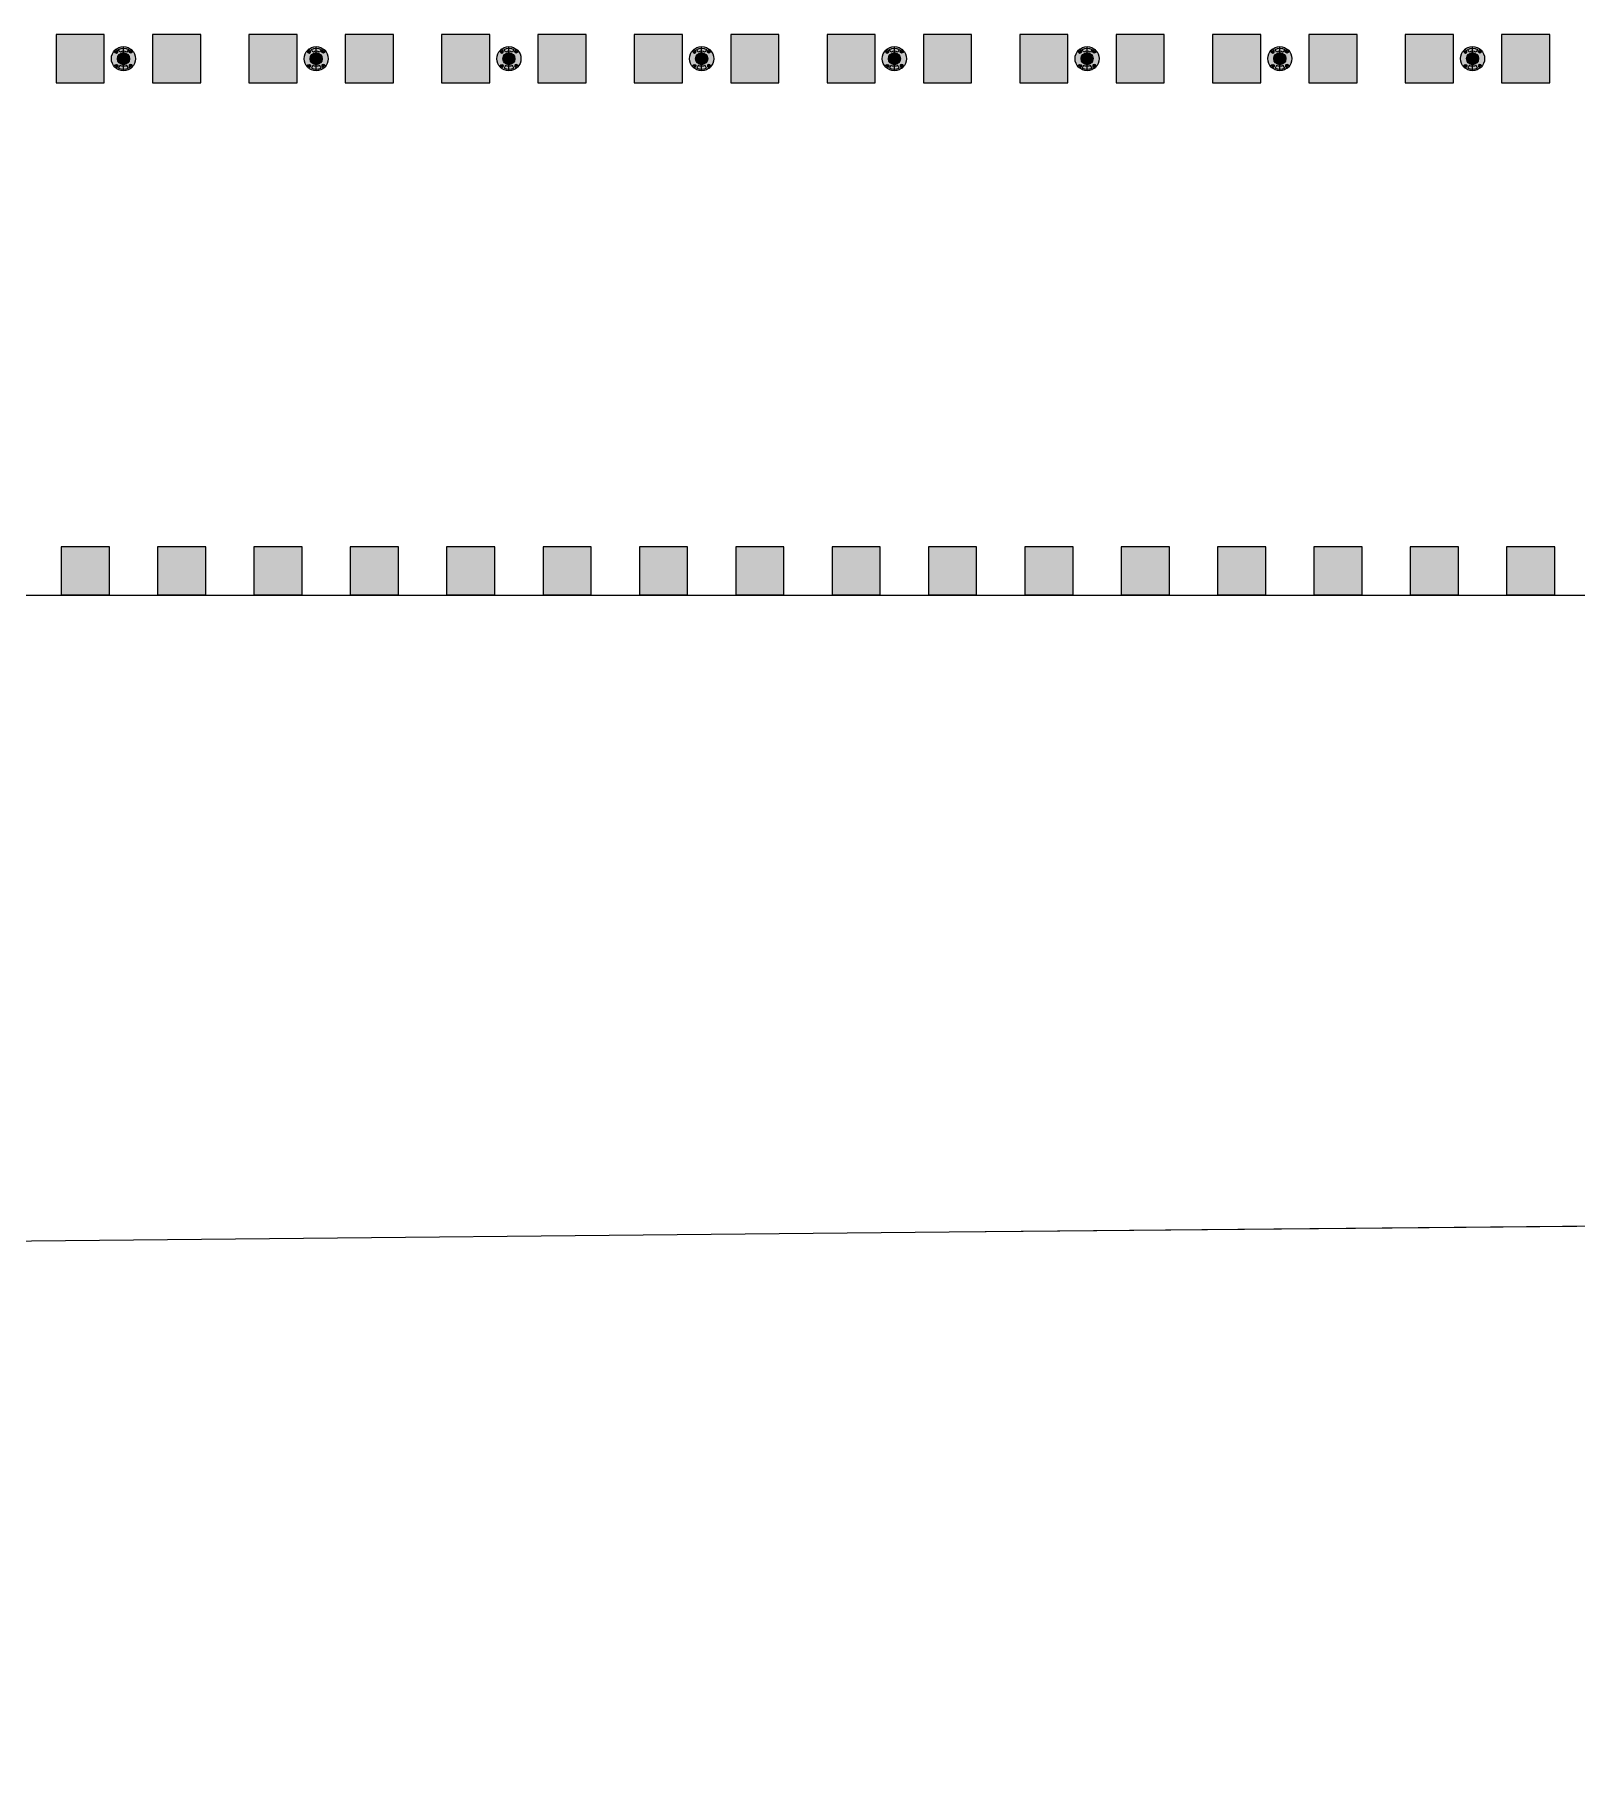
# Model space of a CAD drawing. Header units: metres. Extents: x 668617 to 675126, y 2286318 to 2293677.
# Drawn here: x 668787.92 to 668800.72, y 2287193.01 to 2287207.37 of the extents above; entities that cross this region are included whole.
import ezdxf

# ---------------------------------------------------------------- set-up
doc = ezdxf.new("R2010")
doc.units = ezdxf.units.M
doc.header["$MEASUREMENT"] = 0
for name, color, linetype in [('DMTG-B-CuadrosVerdes', 94, 'Continuous'), ('DMTG-M-VIALETON', 92, 'Continuous'), ('DMTG-PB-BANQUETAS', 251, 'Continuous'), ('DMTG-PB-LOTIFICACION', 253, 'Continuous'), ('DMTG-PB-MANZANAS', 251, 'Continuous')]:
    doc.layers.add(name, color=color, linetype=linetype)

# ---------------------------------------------------------------- blocks, each defined once
blk = doc.blocks.new('*U114')
h = blk.add_hatch(color=256)
h.dxf.hatch_style = 1
h.paths.add_polyline_path([(37.558, 4.25), (37.958, 4.25), (37.958, 4.65), (37.558, 4.65)])
h = blk.add_hatch(color=256)
h.dxf.hatch_style = 1
h.paths.add_polyline_path([(37.558, 4.25), (37.958, 4.25), (37.958, 4.65), (37.558, 4.65)])
h = blk.add_hatch(color=256)
h.dxf.hatch_style = 1
h.paths.add_polyline_path([(38.358, 4.25), (38.758, 4.25), (38.758, 4.65), (38.358, 4.65)])
h = blk.add_hatch(color=256)
h.dxf.hatch_style = 1
h.paths.add_polyline_path([(38.358, 4.25), (38.758, 4.25), (38.758, 4.65), (38.358, 4.65)])
h = blk.add_hatch(color=256)
h.dxf.hatch_style = 1
h.paths.add_polyline_path([(39.158, 4.25), (39.558, 4.25), (39.558, 4.65), (39.158, 4.65)])
h = blk.add_hatch(color=256)
h.dxf.hatch_style = 1
h.paths.add_polyline_path([(39.158, 4.25), (39.558, 4.25), (39.558, 4.65), (39.158, 4.65)])
h = blk.add_hatch(color=256)
h.dxf.hatch_style = 1
h.paths.add_polyline_path([(39.958, 4.25), (40.358, 4.25), (40.358, 4.65), (39.958, 4.65)])
h = blk.add_hatch(color=256)
h.dxf.hatch_style = 1
h.paths.add_polyline_path([(39.958, 4.25), (40.358, 4.25), (40.358, 4.65), (39.958, 4.65)])
h = blk.add_hatch(color=256)
h.dxf.hatch_style = 1
h.paths.add_polyline_path([(40.758, 4.25), (41.158, 4.25), (41.158, 4.65), (40.758, 4.65)])
h = blk.add_hatch(color=256)
h.dxf.hatch_style = 1
h.paths.add_polyline_path([(40.758, 4.25), (41.158, 4.25), (41.158, 4.65), (40.758, 4.65)])
h = blk.add_hatch(color=256)
h.dxf.hatch_style = 1
h.paths.add_polyline_path([(41.558, 4.25), (41.958, 4.25), (41.958, 4.65), (41.558, 4.65)])
h = blk.add_hatch(color=256)
h.dxf.hatch_style = 1
h.paths.add_polyline_path([(41.558, 4.25), (41.958, 4.25), (41.958, 4.65), (41.558, 4.65)])
h = blk.add_hatch(color=256)
h.dxf.hatch_style = 1
h.paths.add_polyline_path([(42.358, 4.25), (42.758, 4.25), (42.758, 4.65), (42.358, 4.65)])
h = blk.add_hatch(color=256)
h.dxf.hatch_style = 1
h.paths.add_polyline_path([(42.358, 4.25), (42.758, 4.25), (42.758, 4.65), (42.358, 4.65)])
h = blk.add_hatch(color=256)
h.dxf.hatch_style = 1
h.paths.add_polyline_path([(43.158, 4.25), (43.558, 4.25), (43.558, 4.65), (43.158, 4.65)])
h = blk.add_hatch(color=256)
h.dxf.hatch_style = 1
h.paths.add_polyline_path([(43.158, 4.25), (43.558, 4.25), (43.558, 4.65), (43.158, 4.65)])
h = blk.add_hatch(color=256)
h.dxf.hatch_style = 1
h.paths.add_polyline_path([(43.958, 4.25), (44.358, 4.25), (44.358, 4.65), (43.958, 4.65)])
h = blk.add_hatch(color=256)
h.dxf.hatch_style = 1
h.paths.add_polyline_path([(43.958, 4.25), (44.358, 4.25), (44.358, 4.65), (43.958, 4.65)])
h = blk.add_hatch(color=256)
h.dxf.hatch_style = 1
h.paths.add_polyline_path([(44.758, 4.25), (45.158, 4.25), (45.158, 4.65), (44.758, 4.65)])
h = blk.add_hatch(color=256)
h.dxf.hatch_style = 1
h.paths.add_polyline_path([(44.758, 4.25), (45.158, 4.25), (45.158, 4.65), (44.758, 4.65)])
h = blk.add_hatch(color=256)
h.dxf.hatch_style = 1
h.paths.add_polyline_path([(45.558, 4.25), (45.958, 4.25), (45.958, 4.65), (45.558, 4.65)])
h = blk.add_hatch(color=256)
h.dxf.hatch_style = 1
h.paths.add_polyline_path([(45.558, 4.25), (45.958, 4.25), (45.958, 4.65), (45.558, 4.65)])
h = blk.add_hatch(color=256)
h.dxf.hatch_style = 1
h.paths.add_polyline_path([(46.358, 4.25), (46.758, 4.25), (46.758, 4.65), (46.358, 4.65)])
h = blk.add_hatch(color=256)
h.dxf.hatch_style = 1
h.paths.add_polyline_path([(46.358, 4.25), (46.758, 4.25), (46.758, 4.65), (46.358, 4.65)])
h = blk.add_hatch(color=256)
h.dxf.hatch_style = 1
h.paths.add_polyline_path([(47.158, 4.25), (47.558, 4.25), (47.558, 4.65), (47.158, 4.65)])
h = blk.add_hatch(color=256)
h.dxf.hatch_style = 1
h.paths.add_polyline_path([(47.158, 4.25), (47.558, 4.25), (47.558, 4.65), (47.158, 4.65)])
h = blk.add_hatch(color=256)
h.dxf.hatch_style = 1
h.paths.add_polyline_path([(47.958, 4.25), (48.358, 4.25), (48.358, 4.65), (47.958, 4.65)])
h = blk.add_hatch(color=256)
h.dxf.hatch_style = 1
h.paths.add_polyline_path([(47.958, 4.25), (48.358, 4.25), (48.358, 4.65), (47.958, 4.65)])
h = blk.add_hatch(color=256)
h.dxf.hatch_style = 1
h.paths.add_polyline_path([(48.758, 4.25), (49.158, 4.25), (49.158, 4.65), (48.758, 4.65)])
h = blk.add_hatch(color=256)
h.dxf.hatch_style = 1
h.paths.add_polyline_path([(48.758, 4.25), (49.158, 4.25), (49.158, 4.65), (48.758, 4.65)])
h = blk.add_hatch(color=256)
h.dxf.hatch_style = 1
h.paths.add_polyline_path([(49.558, 4.25), (49.958, 4.25), (49.958, 4.65), (49.558, 4.65)])
h = blk.add_hatch(color=256)
h.dxf.hatch_style = 1
h.paths.add_polyline_path([(49.558, 4.25), (49.958, 4.25), (49.958, 4.65), (49.558, 4.65)])
h = blk.add_hatch(color=256)
h.dxf.hatch_style = 1
h.paths.add_polyline_path([(37.6, 0), (38, 0), (38, 0.4), (37.6, 0.4)])
h = blk.add_hatch(color=256)
h.dxf.hatch_style = 1
h.paths.add_polyline_path([(37.6, 0), (38, 0), (38, 0.4), (37.6, 0.4)])
h = blk.add_hatch(color=256)
h.dxf.hatch_style = 1
h.paths.add_polyline_path([(38.4, 0), (38.8, 0), (38.8, 0.4), (38.4, 0.4)])
h = blk.add_hatch(color=256)
h.dxf.hatch_style = 1
h.paths.add_polyline_path([(38.4, 0), (38.8, 0), (38.8, 0.4), (38.4, 0.4)])
h = blk.add_hatch(color=256)
h.dxf.hatch_style = 1
h.paths.add_polyline_path([(39.2, 0), (39.6, 0), (39.6, 0.4), (39.2, 0.4)])
h = blk.add_hatch(color=256)
h.dxf.hatch_style = 1
h.paths.add_polyline_path([(39.2, 0), (39.6, 0), (39.6, 0.4), (39.2, 0.4)])
h = blk.add_hatch(color=256)
h.dxf.hatch_style = 1
h.paths.add_polyline_path([(40, 0), (40.4, 0), (40.4, 0.4), (40, 0.4)])
h = blk.add_hatch(color=256)
h.dxf.hatch_style = 1
h.paths.add_polyline_path([(40, 0), (40.4, 0), (40.4, 0.4), (40, 0.4)])
h = blk.add_hatch(color=256)
h.dxf.hatch_style = 1
h.paths.add_polyline_path([(40.8, 0), (41.2, 0), (41.2, 0.4), (40.8, 0.4)])
h = blk.add_hatch(color=256)
h.dxf.hatch_style = 1
h.paths.add_polyline_path([(40.8, 0), (41.2, 0), (41.2, 0.4), (40.8, 0.4)])
h = blk.add_hatch(color=256)
h.dxf.hatch_style = 1
h.paths.add_polyline_path([(41.6, 0), (42, 0), (42, 0.4), (41.6, 0.4)])
h = blk.add_hatch(color=256)
h.dxf.hatch_style = 1
h.paths.add_polyline_path([(41.6, 0), (42, 0), (42, 0.4), (41.6, 0.4)])
h = blk.add_hatch(color=256)
h.dxf.hatch_style = 1
h.paths.add_polyline_path([(42.4, 0), (42.8, 0), (42.8, 0.4), (42.4, 0.4)])
h = blk.add_hatch(color=256)
h.dxf.hatch_style = 1
h.paths.add_polyline_path([(42.4, 0), (42.8, 0), (42.8, 0.4), (42.4, 0.4)])
h = blk.add_hatch(color=256)
h.dxf.hatch_style = 1
h.paths.add_polyline_path([(43.2, 0), (43.6, 0), (43.6, 0.4), (43.2, 0.4)])
h = blk.add_hatch(color=256)
h.dxf.hatch_style = 1
h.paths.add_polyline_path([(43.2, 0), (43.6, 0), (43.6, 0.4), (43.2, 0.4)])
h = blk.add_hatch(color=256)
h.dxf.hatch_style = 1
h.paths.add_polyline_path([(44, 0), (44.4, 0), (44.4, 0.4), (44, 0.4)])
h = blk.add_hatch(color=256)
h.dxf.hatch_style = 1
h.paths.add_polyline_path([(44, 0), (44.4, 0), (44.4, 0.4), (44, 0.4)])
h = blk.add_hatch(color=256)
h.dxf.hatch_style = 1
h.paths.add_polyline_path([(44.8, 0), (45.2, 0), (45.2, 0.4), (44.8, 0.4)])
h = blk.add_hatch(color=256)
h.dxf.hatch_style = 1
h.paths.add_polyline_path([(44.8, 0), (45.2, 0), (45.2, 0.4), (44.8, 0.4)])
h = blk.add_hatch(color=256)
h.dxf.hatch_style = 1
h.paths.add_polyline_path([(45.6, 0), (46, 0), (46, 0.4), (45.6, 0.4)])
h = blk.add_hatch(color=256)
h.dxf.hatch_style = 1
h.paths.add_polyline_path([(45.6, 0), (46, 0), (46, 0.4), (45.6, 0.4)])
h = blk.add_hatch(color=256)
h.dxf.hatch_style = 1
h.paths.add_polyline_path([(46.4, 0), (46.8, 0), (46.8, 0.4), (46.4, 0.4)])
h = blk.add_hatch(color=256)
h.dxf.hatch_style = 1
h.paths.add_polyline_path([(46.4, 0), (46.8, 0), (46.8, 0.4), (46.4, 0.4)])
h = blk.add_hatch(color=256)
h.dxf.hatch_style = 1
h.paths.add_polyline_path([(47.2, 0), (47.6, 0), (47.6, 0.4), (47.2, 0.4)])
h = blk.add_hatch(color=256)
h.dxf.hatch_style = 1
h.paths.add_polyline_path([(47.2, 0), (47.6, 0), (47.6, 0.4), (47.2, 0.4)])
h = blk.add_hatch(color=256)
h.dxf.hatch_style = 1
h.paths.add_polyline_path([(48, 0), (48.4, 0), (48.4, 0.4), (48, 0.4)])
h = blk.add_hatch(color=256)
h.dxf.hatch_style = 1
h.paths.add_polyline_path([(48, 0), (48.4, 0), (48.4, 0.4), (48, 0.4)])
h = blk.add_hatch(color=256)
h.dxf.hatch_style = 1
h.paths.add_polyline_path([(48.8, 0), (49.2, 0), (49.2, 0.4), (48.8, 0.4)])
h = blk.add_hatch(color=256)
h.dxf.hatch_style = 1
h.paths.add_polyline_path([(48.8, 0), (49.2, 0), (49.2, 0.4), (48.8, 0.4)])
h = blk.add_hatch(color=256)
h.dxf.hatch_style = 1
h.paths.add_polyline_path([(49.6, 0), (50, 0), (50, 0.4), (49.6, 0.4)])
h = blk.add_hatch(color=256)
h.dxf.hatch_style = 1
h.paths.add_polyline_path([(49.6, 0), (50, 0), (50, 0.4), (49.6, 0.4)])
for points in [[(37.558, 4.25), (37.958, 4.25), (37.958, 4.65), (37.558, 4.65)], [(37.558, 4.25), (37.958, 4.25), (37.958, 4.65), (37.558, 4.65)], [(38.358, 4.25), (38.758, 4.25), (38.758, 4.65), (38.358, 4.65)], [(38.358, 4.25), (38.758, 4.25), (38.758, 4.65), (38.358, 4.65)], [(39.158, 4.25), (39.558, 4.25), (39.558, 4.65), (39.158, 4.65)], [(39.158, 4.25), (39.558, 4.25), (39.558, 4.65), (39.158, 4.65)], [(39.958, 4.25), (40.358, 4.25), (40.358, 4.65), (39.958, 4.65)], [(39.958, 4.25), (40.358, 4.25), (40.358, 4.65), (39.958, 4.65)], [(40.758, 4.25), (41.158, 4.25), (41.158, 4.65), (40.758, 4.65)], [(40.758, 4.25), (41.158, 4.25), (41.158, 4.65), (40.758, 4.65)], [(41.558, 4.25), (41.958, 4.25), (41.958, 4.65), (41.558, 4.65)], [(41.558, 4.25), (41.958, 4.25), (41.958, 4.65), (41.558, 4.65)], [(42.358, 4.25), (42.758, 4.25), (42.758, 4.65), (42.358, 4.65)], [(42.358, 4.25), (42.758, 4.25), (42.758, 4.65), (42.358, 4.65)], [(43.158, 4.25), (43.558, 4.25), (43.558, 4.65), (43.158, 4.65)], [(43.158, 4.25), (43.558, 4.25), (43.558, 4.65), (43.158, 4.65)], [(43.958, 4.25), (44.358, 4.25), (44.358, 4.65), (43.958, 4.65)], [(43.958, 4.25), (44.358, 4.25), (44.358, 4.65), (43.958, 4.65)], [(44.758, 4.25), (45.158, 4.25), (45.158, 4.65), (44.758, 4.65)], [(44.758, 4.25), (45.158, 4.25), (45.158, 4.65), (44.758, 4.65)], [(45.558, 4.25), (45.958, 4.25), (45.958, 4.65), (45.558, 4.65)], [(45.558, 4.25), (45.958, 4.25), (45.958, 4.65), (45.558, 4.65)], [(46.358, 4.25), (46.758, 4.25), (46.758, 4.65), (46.358, 4.65)], [(46.358, 4.25), (46.758, 4.25), (46.758, 4.65), (46.358, 4.65)], [(47.158, 4.25), (47.558, 4.25), (47.558, 4.65), (47.158, 4.65)], [(47.158, 4.25), (47.558, 4.25), (47.558, 4.65), (47.158, 4.65)], [(47.958, 4.25), (48.358, 4.25), (48.358, 4.65), (47.958, 4.65)], [(47.958, 4.25), (48.358, 4.25), (48.358, 4.65), (47.958, 4.65)], [(48.758, 4.25), (49.158, 4.25), (49.158, 4.65), (48.758, 4.65)], [(48.758, 4.25), (49.158, 4.25), (49.158, 4.65), (48.758, 4.65)], [(49.558, 4.25), (49.958, 4.25), (49.958, 4.65), (49.558, 4.65)], [(49.558, 4.25), (49.958, 4.25), (49.958, 4.65), (49.558, 4.65)], [(37.6, 0), (38, 0), (38, 0.4), (37.6, 0.4)], [(37.6, 0), (38, 0), (38, 0.4), (37.6, 0.4)], [(38.4, 0), (38.8, 0), (38.8, 0.4), (38.4, 0.4)], [(38.4, 0), (38.8, 0), (38.8, 0.4), (38.4, 0.4)], [(39.2, 0), (39.6, 0), (39.6, 0.4), (39.2, 0.4)], [(39.2, 0), (39.6, 0), (39.6, 0.4), (39.2, 0.4)], [(40, 0), (40.4, 0), (40.4, 0.4), (40, 0.4)], [(40, 0), (40.4, 0), (40.4, 0.4), (40, 0.4)], [(40.8, 0), (41.2, 0), (41.2, 0.4), (40.8, 0.4)], [(40.8, 0), (41.2, 0), (41.2, 0.4), (40.8, 0.4)], [(41.6, 0), (42, 0), (42, 0.4), (41.6, 0.4)], [(41.6, 0), (42, 0), (42, 0.4), (41.6, 0.4)], [(42.4, 0), (42.8, 0), (42.8, 0.4), (42.4, 0.4)], [(42.4, 0), (42.8, 0), (42.8, 0.4), (42.4, 0.4)], [(43.2, 0), (43.6, 0), (43.6, 0.4), (43.2, 0.4)], [(43.2, 0), (43.6, 0), (43.6, 0.4), (43.2, 0.4)], [(44, 0), (44.4, 0), (44.4, 0.4), (44, 0.4)], [(44, 0), (44.4, 0), (44.4, 0.4), (44, 0.4)], [(44.8, 0), (45.2, 0), (45.2, 0.4), (44.8, 0.4)], [(44.8, 0), (45.2, 0), (45.2, 0.4), (44.8, 0.4)], [(45.6, 0), (46, 0), (46, 0.4), (45.6, 0.4)], [(45.6, 0), (46, 0), (46, 0.4), (45.6, 0.4)], [(46.4, 0), (46.8, 0), (46.8, 0.4), (46.4, 0.4)], [(46.4, 0), (46.8, 0), (46.8, 0.4), (46.4, 0.4)], [(47.2, 0), (47.6, 0), (47.6, 0.4), (47.2, 0.4)], [(47.2, 0), (47.6, 0), (47.6, 0.4), (47.2, 0.4)], [(48, 0), (48.4, 0), (48.4, 0.4), (48, 0.4)], [(48, 0), (48.4, 0), (48.4, 0.4), (48, 0.4)], [(48.8, 0), (49.2, 0), (49.2, 0.4), (48.8, 0.4)], [(48.8, 0), (49.2, 0), (49.2, 0.4), (48.8, 0.4)], [(49.6, 0), (50, 0), (50, 0.4), (49.6, 0.4)], [(49.6, 0), (50, 0), (50, 0.4), (49.6, 0.4)]]:
    blk.add_lwpolyline(points, close=True)
blk = doc.blocks.new('*U35')
at = {"true_color": 0x58ba48}
h = blk.add_hatch(color=85, dxfattribs=at)
h.dxf.hatch_style = 1
h.paths.add_polyline_path([(10.05, 11.3, 1), (10.15, 11.3, 1)], flags=0)
h.paths.add_polyline_path([(10.05, 11.368), (10.039, 11.379, 0.062746), (10.021, 11.361), (10.032, 11.35, 0.413879), (10.05, 11.35, 0.414549)], flags=17)
h.paths.add_polyline_path([(10.047, 11.359, -1), (10.035, 11.359, -1)], flags=16)
h.paths.add_polyline_path([(10.05, 11.3, 1), (10.15, 11.3, 1)], flags=16)
h.paths.add_polyline_path([(10.162, 11.379), (10.151, 11.368, 0.413879), (10.151, 11.35, 0.414549), (10.169, 11.35), (10.179, 11.361, 0.062746)], flags=17)
h.paths.add_polyline_path([(10.166, 11.359, -1), (10.154, 11.359, -1)], flags=16)
h.paths.add_polyline_path([(10.179, 11.238), (10.169, 11.249, 0.413879), (10.151, 11.249, 0.414549), (10.151, 11.231), (10.162, 11.221, 0.062746)], flags=17)
h.paths.add_polyline_path([(10.154, 11.24, -1), (10.166, 11.24, -1)], flags=16)
h.paths.add_polyline_path([(10.05, 11.249, 0.414549), (10.032, 11.249), (10.021, 11.238, 0.062746), (10.039, 11.221), (10.05, 11.231, 0.413879)], flags=17)
h.paths.add_polyline_path([(10.035, 11.24, -1), (10.047, 11.24, -1)], flags=16)
h.paths.add_polyline_path([(10.179, 11.361), (10.169, 11.35, -0.414549), (10.151, 11.35, -0.413879), (10.151, 11.368), (10.162, 11.379, 0.342564), (10.039, 11.379), (10.05, 11.368, -0.414549), (10.05, 11.35, -0.413879), (10.032, 11.35), (10.021, 11.361, 0.166532), (10, 11.3, 0.166532), (10.021, 11.238), (10.032, 11.249, -0.414549), (10.05, 11.249, -0.413879), (10.05, 11.231), (10.039, 11.221, 0.342564), (10.162, 11.221), (10.151, 11.231, -0.414549), (10.151, 11.249, -0.413879), (10.169, 11.249), (10.179, 11.238, 0.166532), (10.2, 11.3, 0.166532)])
h.paths.add_polyline_path([(10.15, 11.3, -1), (10.05, 11.3, -1)], flags=0)
h.paths.add_polyline_path([(10.129, 11.355, 0.245947), (10.071, 11.355), (10.06, 11.377, -0.245947), (10.141, 11.377)], flags=16)
h.paths.add_polyline_path([(10.129, 11.244), (10.141, 11.222, -0.245947), (10.06, 11.222), (10.071, 11.244, 0.245947)], flags=16)
h = blk.add_hatch(color=85, dxfattribs=at)
h.dxf.hatch_style = 1
h.paths.add_polyline_path([(10.05, 11.3, 1), (10.15, 11.3, 1)])
at = {"true_color": 0xc7c8ca}
h = blk.add_hatch(color=9, dxfattribs=at)
h.dxf.hatch_style = 1
h.paths.add_polyline_path([(10.141, 11.377, 0.245947), (10.06, 11.377), (10.071, 11.355, -0.245947), (10.129, 11.355)])
h.paths.add_polyline_path([(10.141, 11.222), (10.129, 11.244, -0.245947), (10.071, 11.244), (10.06, 11.222, 0.245947)])
at = {"true_color": 0x58ba48}
h = blk.add_hatch(color=85, dxfattribs=at)
h.dxf.hatch_style = 1
h.paths.add_polyline_path([(11.65, 11.3, 1), (11.75, 11.3, 1)], flags=0)
h.paths.add_polyline_path([(11.65, 11.368), (11.639, 11.379, 0.062746), (11.621, 11.361), (11.632, 11.35, 0.413879), (11.65, 11.35, 0.414549)], flags=17)
h.paths.add_polyline_path([(11.647, 11.359, -1), (11.635, 11.359, -1)], flags=16)
h.paths.add_polyline_path([(11.65, 11.3, 1), (11.75, 11.3, 1)], flags=16)
h.paths.add_polyline_path([(11.762, 11.379), (11.751, 11.368, 0.413879), (11.751, 11.35, 0.414549), (11.769, 11.35), (11.779, 11.361, 0.062746)], flags=17)
h.paths.add_polyline_path([(11.766, 11.359, -1), (11.754, 11.359, -1)], flags=16)
h.paths.add_polyline_path([(11.779, 11.238), (11.769, 11.249, 0.413879), (11.751, 11.249, 0.414549), (11.751, 11.231), (11.762, 11.221, 0.062746)], flags=17)
h.paths.add_polyline_path([(11.754, 11.24, -1), (11.766, 11.24, -1)], flags=16)
h.paths.add_polyline_path([(11.65, 11.249, 0.414549), (11.632, 11.249), (11.621, 11.238, 0.062746), (11.639, 11.221), (11.65, 11.231, 0.413879)], flags=17)
h.paths.add_polyline_path([(11.635, 11.24, -1), (11.647, 11.24, -1)], flags=16)
h.paths.add_polyline_path([(11.779, 11.361), (11.769, 11.35, -0.414549), (11.751, 11.35, -0.413879), (11.751, 11.368), (11.762, 11.379, 0.342564), (11.639, 11.379), (11.65, 11.368, -0.414549), (11.65, 11.35, -0.413879), (11.632, 11.35), (11.621, 11.361, 0.166532), (11.6, 11.3, 0.166532), (11.621, 11.238), (11.632, 11.249, -0.414549), (11.65, 11.249, -0.413879), (11.65, 11.231), (11.639, 11.221, 0.342564), (11.762, 11.221), (11.751, 11.231, -0.414549), (11.751, 11.249, -0.413879), (11.769, 11.249), (11.779, 11.238, 0.166532), (11.8, 11.3, 0.166532)])
h.paths.add_polyline_path([(11.75, 11.3, -1), (11.65, 11.3, -1)], flags=0)
h.paths.add_polyline_path([(11.729, 11.355, 0.245947), (11.671, 11.355), (11.66, 11.377, -0.245947), (11.741, 11.377)], flags=16)
h.paths.add_polyline_path([(11.729, 11.244), (11.741, 11.222, -0.245947), (11.66, 11.222), (11.671, 11.244, 0.245947)], flags=16)
h = blk.add_hatch(color=85, dxfattribs=at)
h.dxf.hatch_style = 1
h.paths.add_polyline_path([(11.65, 11.3, 1), (11.75, 11.3, 1)])
at = {"true_color": 0xc7c8ca}
h = blk.add_hatch(color=9, dxfattribs=at)
h.dxf.hatch_style = 1
h.paths.add_polyline_path([(11.741, 11.377, 0.245947), (11.66, 11.377), (11.671, 11.355, -0.245947), (11.729, 11.355)])
h.paths.add_polyline_path([(11.741, 11.222), (11.729, 11.244, -0.245947), (11.671, 11.244), (11.66, 11.222, 0.245947)])
at = {"true_color": 0x58ba48}
h = blk.add_hatch(color=85, dxfattribs=at)
h.dxf.hatch_style = 1
h.paths.add_polyline_path([(13.25, 11.3, 1), (13.35, 11.3, 1)], flags=0)
h.paths.add_polyline_path([(13.25, 11.368), (13.239, 11.379, 0.062746), (13.221, 11.361), (13.232, 11.35, 0.413879), (13.25, 11.35, 0.414549)], flags=17)
h.paths.add_polyline_path([(13.247, 11.359, -1), (13.235, 11.359, -1)], flags=16)
h.paths.add_polyline_path([(13.25, 11.3, 1), (13.35, 11.3, 1)], flags=16)
h.paths.add_polyline_path([(13.362, 11.379), (13.351, 11.368, 0.413879), (13.351, 11.35, 0.414549), (13.369, 11.35), (13.379, 11.361, 0.062746)], flags=17)
h.paths.add_polyline_path([(13.366, 11.359, -1), (13.354, 11.359, -1)], flags=16)
h.paths.add_polyline_path([(13.379, 11.238), (13.369, 11.249, 0.413879), (13.351, 11.249, 0.414549), (13.351, 11.231), (13.362, 11.221, 0.062746)], flags=17)
h.paths.add_polyline_path([(13.354, 11.24, -1), (13.366, 11.24, -1)], flags=16)
h.paths.add_polyline_path([(13.25, 11.249, 0.414549), (13.232, 11.249), (13.221, 11.238, 0.062746), (13.239, 11.221), (13.25, 11.231, 0.413879)], flags=17)
h.paths.add_polyline_path([(13.235, 11.24, -1), (13.247, 11.24, -1)], flags=16)
h.paths.add_polyline_path([(13.379, 11.361), (13.369, 11.35, -0.414549), (13.351, 11.35, -0.413879), (13.351, 11.368), (13.362, 11.379, 0.342564), (13.239, 11.379), (13.25, 11.368, -0.414549), (13.25, 11.35, -0.413879), (13.232, 11.35), (13.221, 11.361, 0.166532), (13.2, 11.3, 0.166532), (13.221, 11.238), (13.232, 11.249, -0.414549), (13.25, 11.249, -0.413879), (13.25, 11.231), (13.239, 11.221, 0.342564), (13.362, 11.221), (13.351, 11.231, -0.414549), (13.351, 11.249, -0.413879), (13.369, 11.249), (13.379, 11.238, 0.166532), (13.4, 11.3, 0.166532)])
h.paths.add_polyline_path([(13.35, 11.3, -1), (13.25, 11.3, -1)], flags=0)
h.paths.add_polyline_path([(13.329, 11.355, 0.245947), (13.271, 11.355), (13.26, 11.377, -0.245947), (13.341, 11.377)], flags=16)
h.paths.add_polyline_path([(13.329, 11.244), (13.341, 11.222, -0.245947), (13.26, 11.222), (13.271, 11.244, 0.245947)], flags=16)
h = blk.add_hatch(color=85, dxfattribs=at)
h.dxf.hatch_style = 1
h.paths.add_polyline_path([(13.25, 11.3, 1), (13.35, 11.3, 1)])
at = {"true_color": 0xc7c8ca}
h = blk.add_hatch(color=9, dxfattribs=at)
h.dxf.hatch_style = 1
h.paths.add_polyline_path([(13.341, 11.377, 0.245947), (13.26, 11.377), (13.271, 11.355, -0.245947), (13.329, 11.355)])
h.paths.add_polyline_path([(13.341, 11.222), (13.329, 11.244, -0.245947), (13.271, 11.244), (13.26, 11.222, 0.245947)])
at = {"true_color": 0x58ba48}
h = blk.add_hatch(color=85, dxfattribs=at)
h.dxf.hatch_style = 1
h.paths.add_polyline_path([(14.85, 11.3, 1), (14.95, 11.3, 1)], flags=0)
h.paths.add_polyline_path([(14.85, 11.368), (14.839, 11.379, 0.062746), (14.821, 11.361), (14.832, 11.35, 0.413879), (14.85, 11.35, 0.414549)], flags=17)
h.paths.add_polyline_path([(14.847, 11.359, -1), (14.835, 11.359, -1)], flags=16)
h.paths.add_polyline_path([(14.85, 11.3, 1), (14.95, 11.3, 1)], flags=16)
h.paths.add_polyline_path([(14.962, 11.379), (14.951, 11.368, 0.413879), (14.951, 11.35, 0.414549), (14.969, 11.35), (14.979, 11.361, 0.062746)], flags=17)
h.paths.add_polyline_path([(14.966, 11.359, -1), (14.954, 11.359, -1)], flags=16)
h.paths.add_polyline_path([(14.979, 11.238), (14.969, 11.249, 0.413879), (14.951, 11.249, 0.414549), (14.951, 11.231), (14.962, 11.221, 0.062746)], flags=17)
h.paths.add_polyline_path([(14.954, 11.24, -1), (14.966, 11.24, -1)], flags=16)
h.paths.add_polyline_path([(14.85, 11.249, 0.414549), (14.832, 11.249), (14.821, 11.238, 0.062746), (14.839, 11.221), (14.85, 11.231, 0.413879)], flags=17)
h.paths.add_polyline_path([(14.835, 11.24, -1), (14.847, 11.24, -1)], flags=16)
h.paths.add_polyline_path([(14.979, 11.361), (14.969, 11.35, -0.414549), (14.951, 11.35, -0.413879), (14.951, 11.368), (14.962, 11.379, 0.342564), (14.839, 11.379), (14.85, 11.368, -0.414549), (14.85, 11.35, -0.413879), (14.832, 11.35), (14.821, 11.361, 0.166532), (14.8, 11.3, 0.166532), (14.821, 11.238), (14.832, 11.249, -0.414549), (14.85, 11.249, -0.413879), (14.85, 11.231), (14.839, 11.221, 0.342564), (14.962, 11.221), (14.951, 11.231, -0.414549), (14.951, 11.249, -0.413879), (14.969, 11.249), (14.979, 11.238, 0.166532), (15, 11.3, 0.166532)])
h.paths.add_polyline_path([(14.95, 11.3, -1), (14.85, 11.3, -1)], flags=0)
h.paths.add_polyline_path([(14.929, 11.355, 0.245947), (14.871, 11.355), (14.86, 11.377, -0.245947), (14.941, 11.377)], flags=16)
h.paths.add_polyline_path([(14.929, 11.244), (14.941, 11.222, -0.245947), (14.86, 11.222), (14.871, 11.244, 0.245947)], flags=16)
h = blk.add_hatch(color=85, dxfattribs=at)
h.dxf.hatch_style = 1
h.paths.add_polyline_path([(14.85, 11.3, 1), (14.95, 11.3, 1)])
at = {"true_color": 0xc7c8ca}
h = blk.add_hatch(color=9, dxfattribs=at)
h.dxf.hatch_style = 1
h.paths.add_polyline_path([(14.941, 11.377, 0.245947), (14.86, 11.377), (14.871, 11.355, -0.245947), (14.929, 11.355)])
h.paths.add_polyline_path([(14.941, 11.222), (14.929, 11.244, -0.245947), (14.871, 11.244), (14.86, 11.222, 0.245947)])
at = {"true_color": 0x58ba48}
h = blk.add_hatch(color=85, dxfattribs=at)
h.dxf.hatch_style = 1
h.paths.add_polyline_path([(16.45, 11.3, 1), (16.55, 11.3, 1)], flags=0)
h.paths.add_polyline_path([(16.45, 11.368), (16.439, 11.379, 0.062746), (16.421, 11.361), (16.432, 11.35, 0.413879), (16.45, 11.35, 0.414549)], flags=17)
h.paths.add_polyline_path([(16.447, 11.359, -1), (16.435, 11.359, -1)], flags=16)
h.paths.add_polyline_path([(16.45, 11.3, 1), (16.55, 11.3, 1)], flags=16)
h.paths.add_polyline_path([(16.562, 11.379), (16.551, 11.368, 0.413879), (16.551, 11.35, 0.414549), (16.569, 11.35), (16.579, 11.361, 0.062746)], flags=17)
h.paths.add_polyline_path([(16.566, 11.359, -1), (16.554, 11.359, -1)], flags=16)
h.paths.add_polyline_path([(16.579, 11.238), (16.569, 11.249, 0.413879), (16.551, 11.249, 0.414549), (16.551, 11.231), (16.562, 11.221, 0.062746)], flags=17)
h.paths.add_polyline_path([(16.554, 11.24, -1), (16.566, 11.24, -1)], flags=16)
h.paths.add_polyline_path([(16.45, 11.249, 0.414549), (16.432, 11.249), (16.421, 11.238, 0.062746), (16.439, 11.221), (16.45, 11.231, 0.413879)], flags=17)
h.paths.add_polyline_path([(16.435, 11.24, -1), (16.447, 11.24, -1)], flags=16)
h.paths.add_polyline_path([(16.579, 11.361), (16.569, 11.35, -0.414549), (16.551, 11.35, -0.413879), (16.551, 11.368), (16.562, 11.379, 0.342564), (16.439, 11.379), (16.45, 11.368, -0.414549), (16.45, 11.35, -0.413879), (16.432, 11.35), (16.421, 11.361, 0.166532), (16.4, 11.3, 0.166532), (16.421, 11.238), (16.432, 11.249, -0.414549), (16.45, 11.249, -0.413879), (16.45, 11.231), (16.439, 11.221, 0.342564), (16.562, 11.221), (16.551, 11.231, -0.414549), (16.551, 11.249, -0.413879), (16.569, 11.249), (16.579, 11.238, 0.166532), (16.6, 11.3, 0.166532)])
h.paths.add_polyline_path([(16.55, 11.3, -1), (16.45, 11.3, -1)], flags=0)
h.paths.add_polyline_path([(16.529, 11.355, 0.245947), (16.471, 11.355), (16.46, 11.377, -0.245947), (16.541, 11.377)], flags=16)
h.paths.add_polyline_path([(16.529, 11.244), (16.541, 11.222, -0.245947), (16.46, 11.222), (16.471, 11.244, 0.245947)], flags=16)
h = blk.add_hatch(color=85, dxfattribs=at)
h.dxf.hatch_style = 1
h.paths.add_polyline_path([(16.45, 11.3, 1), (16.55, 11.3, 1)])
at = {"true_color": 0xc7c8ca}
h = blk.add_hatch(color=9, dxfattribs=at)
h.dxf.hatch_style = 1
h.paths.add_polyline_path([(16.541, 11.377, 0.245947), (16.46, 11.377), (16.471, 11.355, -0.245947), (16.529, 11.355)])
h.paths.add_polyline_path([(16.541, 11.222), (16.529, 11.244, -0.245947), (16.471, 11.244), (16.46, 11.222, 0.245947)])
at = {"true_color": 0x58ba48}
h = blk.add_hatch(color=85, dxfattribs=at)
h.dxf.hatch_style = 1
h.paths.add_polyline_path([(18.05, 11.3, 1), (18.15, 11.3, 1)], flags=0)
h.paths.add_polyline_path([(18.05, 11.368), (18.039, 11.379, 0.062746), (18.021, 11.361), (18.032, 11.35, 0.413879), (18.05, 11.35, 0.414549)], flags=17)
h.paths.add_polyline_path([(18.047, 11.359, -1), (18.035, 11.359, -1)], flags=16)
h.paths.add_polyline_path([(18.05, 11.3, 1), (18.15, 11.3, 1)], flags=16)
h.paths.add_polyline_path([(18.162, 11.379), (18.151, 11.368, 0.413879), (18.151, 11.35, 0.414549), (18.169, 11.35), (18.179, 11.361, 0.062746)], flags=17)
h.paths.add_polyline_path([(18.166, 11.359, -1), (18.154, 11.359, -1)], flags=16)
h.paths.add_polyline_path([(18.179, 11.238), (18.169, 11.249, 0.413879), (18.151, 11.249, 0.414549), (18.151, 11.231), (18.162, 11.221, 0.062746)], flags=17)
h.paths.add_polyline_path([(18.154, 11.24, -1), (18.166, 11.24, -1)], flags=16)
h.paths.add_polyline_path([(18.05, 11.249, 0.414549), (18.032, 11.249), (18.021, 11.238, 0.062746), (18.039, 11.221), (18.05, 11.231, 0.413879)], flags=17)
h.paths.add_polyline_path([(18.035, 11.24, -1), (18.047, 11.24, -1)], flags=16)
h.paths.add_polyline_path([(18.179, 11.361), (18.169, 11.35, -0.414549), (18.151, 11.35, -0.413879), (18.151, 11.368), (18.162, 11.379, 0.342564), (18.039, 11.379), (18.05, 11.368, -0.414549), (18.05, 11.35, -0.413879), (18.032, 11.35), (18.021, 11.361, 0.166532), (18, 11.3, 0.166532), (18.021, 11.238), (18.032, 11.249, -0.414549), (18.05, 11.249, -0.413879), (18.05, 11.231), (18.039, 11.221, 0.342564), (18.162, 11.221), (18.151, 11.231, -0.414549), (18.151, 11.249, -0.413879), (18.169, 11.249), (18.179, 11.238, 0.166532), (18.2, 11.3, 0.166532)])
h.paths.add_polyline_path([(18.15, 11.3, -1), (18.05, 11.3, -1)], flags=0)
h.paths.add_polyline_path([(18.129, 11.355, 0.245947), (18.071, 11.355), (18.06, 11.377, -0.245947), (18.141, 11.377)], flags=16)
h.paths.add_polyline_path([(18.129, 11.244), (18.141, 11.222, -0.245947), (18.06, 11.222), (18.071, 11.244, 0.245947)], flags=16)
h = blk.add_hatch(color=85, dxfattribs=at)
h.dxf.hatch_style = 1
h.paths.add_polyline_path([(18.05, 11.3, 1), (18.15, 11.3, 1)])
at = {"true_color": 0xc7c8ca}
h = blk.add_hatch(color=9, dxfattribs=at)
h.dxf.hatch_style = 1
h.paths.add_polyline_path([(18.141, 11.377, 0.245947), (18.06, 11.377), (18.071, 11.355, -0.245947), (18.129, 11.355)])
h.paths.add_polyline_path([(18.141, 11.222), (18.129, 11.244, -0.245947), (18.071, 11.244), (18.06, 11.222, 0.245947)])
at = {"true_color": 0x58ba48}
h = blk.add_hatch(color=85, dxfattribs=at)
h.dxf.hatch_style = 1
h.paths.add_polyline_path([(19.65, 11.3, 1), (19.75, 11.3, 1)], flags=0)
h.paths.add_polyline_path([(19.65, 11.368), (19.639, 11.379, 0.062746), (19.621, 11.361), (19.632, 11.35, 0.413879), (19.65, 11.35, 0.414549)], flags=17)
h.paths.add_polyline_path([(19.647, 11.359, -1), (19.635, 11.359, -1)], flags=16)
h.paths.add_polyline_path([(19.65, 11.3, 1), (19.75, 11.3, 1)], flags=16)
h.paths.add_polyline_path([(19.762, 11.379), (19.751, 11.368, 0.413879), (19.751, 11.35, 0.414549), (19.769, 11.35), (19.779, 11.361, 0.062746)], flags=17)
h.paths.add_polyline_path([(19.766, 11.359, -1), (19.754, 11.359, -1)], flags=16)
h.paths.add_polyline_path([(19.779, 11.238), (19.769, 11.249, 0.413879), (19.751, 11.249, 0.414549), (19.751, 11.231), (19.762, 11.221, 0.062746)], flags=17)
h.paths.add_polyline_path([(19.754, 11.24, -1), (19.766, 11.24, -1)], flags=16)
h.paths.add_polyline_path([(19.65, 11.249, 0.414549), (19.632, 11.249), (19.621, 11.238, 0.062746), (19.639, 11.221), (19.65, 11.231, 0.413879)], flags=17)
h.paths.add_polyline_path([(19.635, 11.24, -1), (19.647, 11.24, -1)], flags=16)
h.paths.add_polyline_path([(19.779, 11.361), (19.769, 11.35, -0.414549), (19.751, 11.35, -0.413879), (19.751, 11.368), (19.762, 11.379, 0.342564), (19.639, 11.379), (19.65, 11.368, -0.414549), (19.65, 11.35, -0.413879), (19.632, 11.35), (19.621, 11.361, 0.166532), (19.6, 11.3, 0.166532), (19.621, 11.238), (19.632, 11.249, -0.414549), (19.65, 11.249, -0.413879), (19.65, 11.231), (19.639, 11.221, 0.342564), (19.762, 11.221), (19.751, 11.231, -0.414549), (19.751, 11.249, -0.413879), (19.769, 11.249), (19.779, 11.238, 0.166532), (19.8, 11.3, 0.166532)])
h.paths.add_polyline_path([(19.75, 11.3, -1), (19.65, 11.3, -1)], flags=0)
h.paths.add_polyline_path([(19.729, 11.355, 0.245947), (19.671, 11.355), (19.66, 11.377, -0.245947), (19.741, 11.377)], flags=16)
h.paths.add_polyline_path([(19.729, 11.244), (19.741, 11.222, -0.245947), (19.66, 11.222), (19.671, 11.244, 0.245947)], flags=16)
h = blk.add_hatch(color=85, dxfattribs=at)
h.dxf.hatch_style = 1
h.paths.add_polyline_path([(19.65, 11.3, 1), (19.75, 11.3, 1)])
at = {"true_color": 0xc7c8ca}
h = blk.add_hatch(color=9, dxfattribs=at)
h.dxf.hatch_style = 1
h.paths.add_polyline_path([(19.741, 11.377, 0.245947), (19.66, 11.377), (19.671, 11.355, -0.245947), (19.729, 11.355)])
h.paths.add_polyline_path([(19.741, 11.222), (19.729, 11.244, -0.245947), (19.671, 11.244), (19.66, 11.222, 0.245947)])
at = {"true_color": 0x58ba48}
h = blk.add_hatch(color=85, dxfattribs=at)
h.dxf.hatch_style = 1
h.paths.add_polyline_path([(21.25, 11.3, 1), (21.35, 11.3, 1)], flags=0)
h.paths.add_polyline_path([(21.25, 11.368), (21.239, 11.379, 0.062746), (21.221, 11.361), (21.232, 11.35, 0.413879), (21.25, 11.35, 0.414549)], flags=17)
h.paths.add_polyline_path([(21.247, 11.359, -1), (21.235, 11.359, -1)], flags=16)
h.paths.add_polyline_path([(21.25, 11.3, 1), (21.35, 11.3, 1)], flags=16)
h.paths.add_polyline_path([(21.362, 11.379), (21.351, 11.368, 0.413879), (21.351, 11.35, 0.414549), (21.369, 11.35), (21.379, 11.361, 0.062746)], flags=17)
h.paths.add_polyline_path([(21.366, 11.359, -1), (21.354, 11.359, -1)], flags=16)
h.paths.add_polyline_path([(21.379, 11.238), (21.369, 11.249, 0.413879), (21.351, 11.249, 0.414549), (21.351, 11.231), (21.362, 11.221, 0.062746)], flags=17)
h.paths.add_polyline_path([(21.354, 11.24, -1), (21.366, 11.24, -1)], flags=16)
h.paths.add_polyline_path([(21.25, 11.249, 0.414549), (21.232, 11.249), (21.221, 11.238, 0.062746), (21.239, 11.221), (21.25, 11.231, 0.413879)], flags=17)
h.paths.add_polyline_path([(21.235, 11.24, -1), (21.247, 11.24, -1)], flags=16)
h.paths.add_polyline_path([(21.379, 11.361), (21.369, 11.35, -0.414549), (21.351, 11.35, -0.413879), (21.351, 11.368), (21.362, 11.379, 0.342564), (21.239, 11.379), (21.25, 11.368, -0.414549), (21.25, 11.35, -0.413879), (21.232, 11.35), (21.221, 11.361, 0.166532), (21.2, 11.3, 0.166532), (21.221, 11.238), (21.232, 11.249, -0.414549), (21.25, 11.249, -0.413879), (21.25, 11.231), (21.239, 11.221, 0.342564), (21.362, 11.221), (21.351, 11.231, -0.414549), (21.351, 11.249, -0.413879), (21.369, 11.249), (21.379, 11.238, 0.166532), (21.4, 11.3, 0.166532)])
h.paths.add_polyline_path([(21.35, 11.3, -1), (21.25, 11.3, -1)], flags=0)
h.paths.add_polyline_path([(21.329, 11.355, 0.245947), (21.271, 11.355), (21.26, 11.377, -0.245947), (21.341, 11.377)], flags=16)
h.paths.add_polyline_path([(21.329, 11.244), (21.341, 11.222, -0.245947), (21.26, 11.222), (21.271, 11.244, 0.245947)], flags=16)
h = blk.add_hatch(color=85, dxfattribs=at)
h.dxf.hatch_style = 1
h.paths.add_polyline_path([(21.25, 11.3, 1), (21.35, 11.3, 1)])
at = {"true_color": 0xc7c8ca}
h = blk.add_hatch(color=9, dxfattribs=at)
h.dxf.hatch_style = 1
h.paths.add_polyline_path([(21.341, 11.377, 0.245947), (21.26, 11.377), (21.271, 11.355, -0.245947), (21.329, 11.355)])
h.paths.add_polyline_path([(21.341, 11.222), (21.329, 11.244, -0.245947), (21.271, 11.244), (21.26, 11.222, 0.245947)])
at = {"color": 18, "true_color": 0x000000}
for points in [[(10.05, 11.368), (10.039, 11.379, 0.062746), (10.021, 11.361), (10.032, 11.35, 0.413879), (10.05, 11.35, 0.414549)], [(10.141, 11.377), (10.129, 11.355, 0.245947), (10.071, 11.355), (10.06, 11.377, -0.245947)], [(10.151, 11.368), (10.162, 11.379, -0.062746), (10.179, 11.361), (10.169, 11.35, -0.413879), (10.151, 11.35, -0.414549)], [(11.65, 11.368), (11.639, 11.379, 0.062746), (11.621, 11.361), (11.632, 11.35, 0.413879), (11.65, 11.35, 0.414549)], [(11.741, 11.377), (11.729, 11.355, 0.245947), (11.671, 11.355), (11.66, 11.377, -0.245947)], [(11.751, 11.368), (11.762, 11.379, -0.062746), (11.779, 11.361), (11.769, 11.35, -0.413879), (11.751, 11.35, -0.414549)], [(13.25, 11.368), (13.239, 11.379, 0.062746), (13.221, 11.361), (13.232, 11.35, 0.413879), (13.25, 11.35, 0.414549)], [(13.341, 11.377), (13.329, 11.355, 0.245947), (13.271, 11.355), (13.26, 11.377, -0.245947)], [(13.351, 11.368), (13.362, 11.379, -0.062746), (13.379, 11.361), (13.369, 11.35, -0.413879), (13.351, 11.35, -0.414549)], [(14.85, 11.368), (14.839, 11.379, 0.062746), (14.821, 11.361), (14.832, 11.35, 0.413879), (14.85, 11.35, 0.414549)], [(14.941, 11.377), (14.929, 11.355, 0.245947), (14.871, 11.355), (14.86, 11.377, -0.245947)], [(14.951, 11.368), (14.962, 11.379, -0.062746), (14.979, 11.361), (14.969, 11.35, -0.413879), (14.951, 11.35, -0.414549)], [(16.45, 11.368), (16.439, 11.379, 0.062746), (16.421, 11.361), (16.432, 11.35, 0.413879), (16.45, 11.35, 0.414549)], [(16.541, 11.377), (16.529, 11.355, 0.245947), (16.471, 11.355), (16.46, 11.377, -0.245947)], [(16.551, 11.368), (16.562, 11.379, -0.062746), (16.579, 11.361), (16.569, 11.35, -0.413879), (16.551, 11.35, -0.414549)], [(18.05, 11.368), (18.039, 11.379, 0.062746), (18.021, 11.361), (18.032, 11.35, 0.413879), (18.05, 11.35, 0.414549)], [(18.141, 11.377), (18.129, 11.355, 0.245947), (18.071, 11.355), (18.06, 11.377, -0.245947)], [(18.151, 11.368), (18.162, 11.379, -0.062746), (18.179, 11.361), (18.169, 11.35, -0.413879), (18.151, 11.35, -0.414549)], [(19.65, 11.368), (19.639, 11.379, 0.062746), (19.621, 11.361), (19.632, 11.35, 0.413879), (19.65, 11.35, 0.414549)], [(19.741, 11.377), (19.729, 11.355, 0.245947), (19.671, 11.355), (19.66, 11.377, -0.245947)], [(19.751, 11.368), (19.762, 11.379, -0.062746), (19.779, 11.361), (19.769, 11.35, -0.413879), (19.751, 11.35, -0.414549)], [(21.25, 11.368), (21.239, 11.379, 0.062746), (21.221, 11.361), (21.232, 11.35, 0.413879), (21.25, 11.35, 0.414549)], [(21.341, 11.377), (21.329, 11.355, 0.245947), (21.271, 11.355), (21.26, 11.377, -0.245947)], [(21.351, 11.368), (21.362, 11.379, -0.062746), (21.379, 11.361), (21.369, 11.35, -0.413879), (21.351, 11.35, -0.414549)], [(10.05, 11.231), (10.039, 11.221, -0.062746), (10.021, 11.238), (10.032, 11.249, -0.413879), (10.05, 11.249, -0.414549)], [(10.141, 11.222), (10.129, 11.244, -0.245947), (10.071, 11.244), (10.06, 11.222, 0.245947)], [(10.151, 11.231), (10.162, 11.221, 0.062746), (10.179, 11.238), (10.169, 11.249, 0.413879), (10.151, 11.249, 0.414549)], [(11.65, 11.231), (11.639, 11.221, -0.062746), (11.621, 11.238), (11.632, 11.249, -0.413879), (11.65, 11.249, -0.414549)], [(11.741, 11.222), (11.729, 11.244, -0.245947), (11.671, 11.244), (11.66, 11.222, 0.245947)], [(11.751, 11.231), (11.762, 11.221, 0.062746), (11.779, 11.238), (11.769, 11.249, 0.413879), (11.751, 11.249, 0.414549)], [(13.25, 11.231), (13.239, 11.221, -0.062746), (13.221, 11.238), (13.232, 11.249, -0.413879), (13.25, 11.249, -0.414549)], [(13.341, 11.222), (13.329, 11.244, -0.245947), (13.271, 11.244), (13.26, 11.222, 0.245947)], [(13.351, 11.231), (13.362, 11.221, 0.062746), (13.379, 11.238), (13.369, 11.249, 0.413879), (13.351, 11.249, 0.414549)], [(14.85, 11.231), (14.839, 11.221, -0.062746), (14.821, 11.238), (14.832, 11.249, -0.413879), (14.85, 11.249, -0.414549)], [(14.941, 11.222), (14.929, 11.244, -0.245947), (14.871, 11.244), (14.86, 11.222, 0.245947)], [(14.951, 11.231), (14.962, 11.221, 0.062746), (14.979, 11.238), (14.969, 11.249, 0.413879), (14.951, 11.249, 0.414549)], [(16.45, 11.231), (16.439, 11.221, -0.062746), (16.421, 11.238), (16.432, 11.249, -0.413879), (16.45, 11.249, -0.414549)], [(16.541, 11.222), (16.529, 11.244, -0.245947), (16.471, 11.244), (16.46, 11.222, 0.245947)], [(16.551, 11.231), (16.562, 11.221, 0.062746), (16.579, 11.238), (16.569, 11.249, 0.413879), (16.551, 11.249, 0.414549)], [(18.05, 11.231), (18.039, 11.221, -0.062746), (18.021, 11.238), (18.032, 11.249, -0.413879), (18.05, 11.249, -0.414549)], [(18.141, 11.222), (18.129, 11.244, -0.245947), (18.071, 11.244), (18.06, 11.222, 0.245947)], [(18.151, 11.231), (18.162, 11.221, 0.062746), (18.179, 11.238), (18.169, 11.249, 0.413879), (18.151, 11.249, 0.414549)], [(19.65, 11.231), (19.639, 11.221, -0.062746), (19.621, 11.238), (19.632, 11.249, -0.413879), (19.65, 11.249, -0.414549)], [(19.741, 11.222), (19.729, 11.244, -0.245947), (19.671, 11.244), (19.66, 11.222, 0.245947)], [(19.751, 11.231), (19.762, 11.221, 0.062746), (19.779, 11.238), (19.769, 11.249, 0.413879), (19.751, 11.249, 0.414549)], [(21.25, 11.231), (21.239, 11.221, -0.062746), (21.221, 11.238), (21.232, 11.249, -0.413879), (21.25, 11.249, -0.414549)], [(21.341, 11.222), (21.329, 11.244, -0.245947), (21.271, 11.244), (21.26, 11.222, 0.245947)], [(21.351, 11.231), (21.362, 11.221, 0.062746), (21.379, 11.238), (21.369, 11.249, 0.413879), (21.351, 11.249, 0.414549)]]:
    blk.add_lwpolyline(points, format="xyb", close=True, dxfattribs=at)
for points in [[(10.1, 11.2), (10.1, 11.4)], [(11.7, 11.2), (11.7, 11.4)], [(13.3, 11.2), (13.3, 11.4)], [(14.9, 11.2), (14.9, 11.4)], [(16.5, 11.2), (16.5, 11.4)], [(18.1, 11.2), (18.1, 11.4)], [(19.7, 11.2), (19.7, 11.4)], [(21.3, 11.2), (21.3, 11.4)]]:
    blk.add_lwpolyline(points)
for centre, radius in [((10.1, 11.3), 0.1), ((10.041, 11.359), 0.00613), ((10.1, 11.3), 0.05), ((10.16, 11.359), 0.00613), ((11.7, 11.3), 0.1), ((11.641, 11.359), 0.00613), ((11.7, 11.3), 0.05), ((11.76, 11.359), 0.00613), ((13.3, 11.3), 0.1), ((13.241, 11.359), 0.00613), ((13.3, 11.3), 0.05), ((13.36, 11.359), 0.00613), ((14.9, 11.3), 0.1), ((14.841, 11.359), 0.00613), ((14.9, 11.3), 0.05), ((14.96, 11.359), 0.00613), ((16.5, 11.3), 0.1), ((16.441, 11.359), 0.00613), ((16.5, 11.3), 0.05), ((16.56, 11.359), 0.00613), ((18.1, 11.3), 0.1), ((18.041, 11.359), 0.00613), ((18.1, 11.3), 0.05), ((18.16, 11.359), 0.00613), ((19.7, 11.3), 0.1), ((19.641, 11.359), 0.00613), ((19.7, 11.3), 0.05), ((19.76, 11.359), 0.00613), ((21.3, 11.3), 0.1), ((21.241, 11.359), 0.00613), ((21.3, 11.3), 0.05), ((21.36, 11.359), 0.00613), ((10.041, 11.24), 0.00613), ((10.16, 11.24), 0.00613), ((11.641, 11.24), 0.00613), ((11.76, 11.24), 0.00613), ((13.241, 11.24), 0.00613), ((13.36, 11.24), 0.00613), ((14.841, 11.24), 0.00613), ((14.96, 11.24), 0.00613), ((16.441, 11.24), 0.00613), ((16.56, 11.24), 0.00613), ((18.041, 11.24), 0.00613), ((18.16, 11.24), 0.00613), ((19.641, 11.24), 0.00613), ((19.76, 11.24), 0.00613), ((21.241, 11.24), 0.00613), ((21.36, 11.24), 0.00613)]:
    blk.add_circle(centre, radius, dxfattribs=at)

msp = doc.modelspace()

# ---------------------------------------------------------------- linework, layer by layer
at = {"layer": 'DMTG-PB-BANQUETAS', "flags": 128}
msp.add_lwpolyline([(668753.4798, 2287092.52787, -0.41648439), (668749.45704, 2287096.53602), (668749.66703, 2287198.75698, -0.41908257), (668753.6595, 2287202.71495), (668814.79702, 2287202.71632), (668877.34258, 2287202.71773, -0.41549866), (668881.34263, 2287198.70027), (668880.89825, 2287096.8517), (668880.67767, 2287096.23231), (668880.37734, 2287095.64651), (668880.00433, 2287095.10525), (668879.56372, 2287094.61749), (668879.06256, 2287094.19117), (668878.51091, 2287093.83324), (668877.91681, 2287093.55161), (668877.29129, 2287093.34822), (668876.64439, 2287093.229), (668753.4798, 2287092.52787)], format="xyb", dxfattribs=at)
at = {"layer": 'DMTG-PB-LOTIFICACION', "flags": 128}
msp.add_lwpolyline([(668795.5104, 2287197.4312), (668815.57992, 2287197.61649)], dxfattribs=at)
at = {"layer": 'DMTG-PB-MANZANAS', "flags": 128}
msp.add_lwpolyline([(668875.77843, 2287198.18231), (668875.95292, 2287157.4112), (668876.04961, 2287134.82059), (668876.12463, 2287117.29011), (668876.20561, 2287098.3696), (668848.5262, 2287098.13198), (668816.01684, 2287097.86383), (668801.2771, 2287097.75119), (668776.01759, 2287097.54385), (668755.94799, 2287097.37856), (668755.94848, 2287129.88995), (668755.92618, 2287142.23164), (668755.91879, 2287157.94118), (668755.91086, 2287162.13134), (668755.90904, 2287171.90177), (668755.90714, 2287181.69221), (668755.90136, 2287197.06288), (668775.83092, 2287197.23757), (668795.5104, 2287197.4312), (668815.57992, 2287197.61649), (668837.92939, 2287197.82146)], close=True, dxfattribs=at)

# ---------------------------------------------------------------- block references
at = {"layer": 'DMTG-B-CuadrosVerdes', "rotation": 0.001244434201044779}
msp.add_blockref('*U114', (668750.539, 2287202.71599), dxfattribs=at)
at = {"layer": 'DMTG-M-VIALETON', "rotation": 0.001244434180265421}
msp.add_blockref('*U35', (668778.55615, 2287195.86686), dxfattribs=at)

doc.saveas('drawing.dxf')
